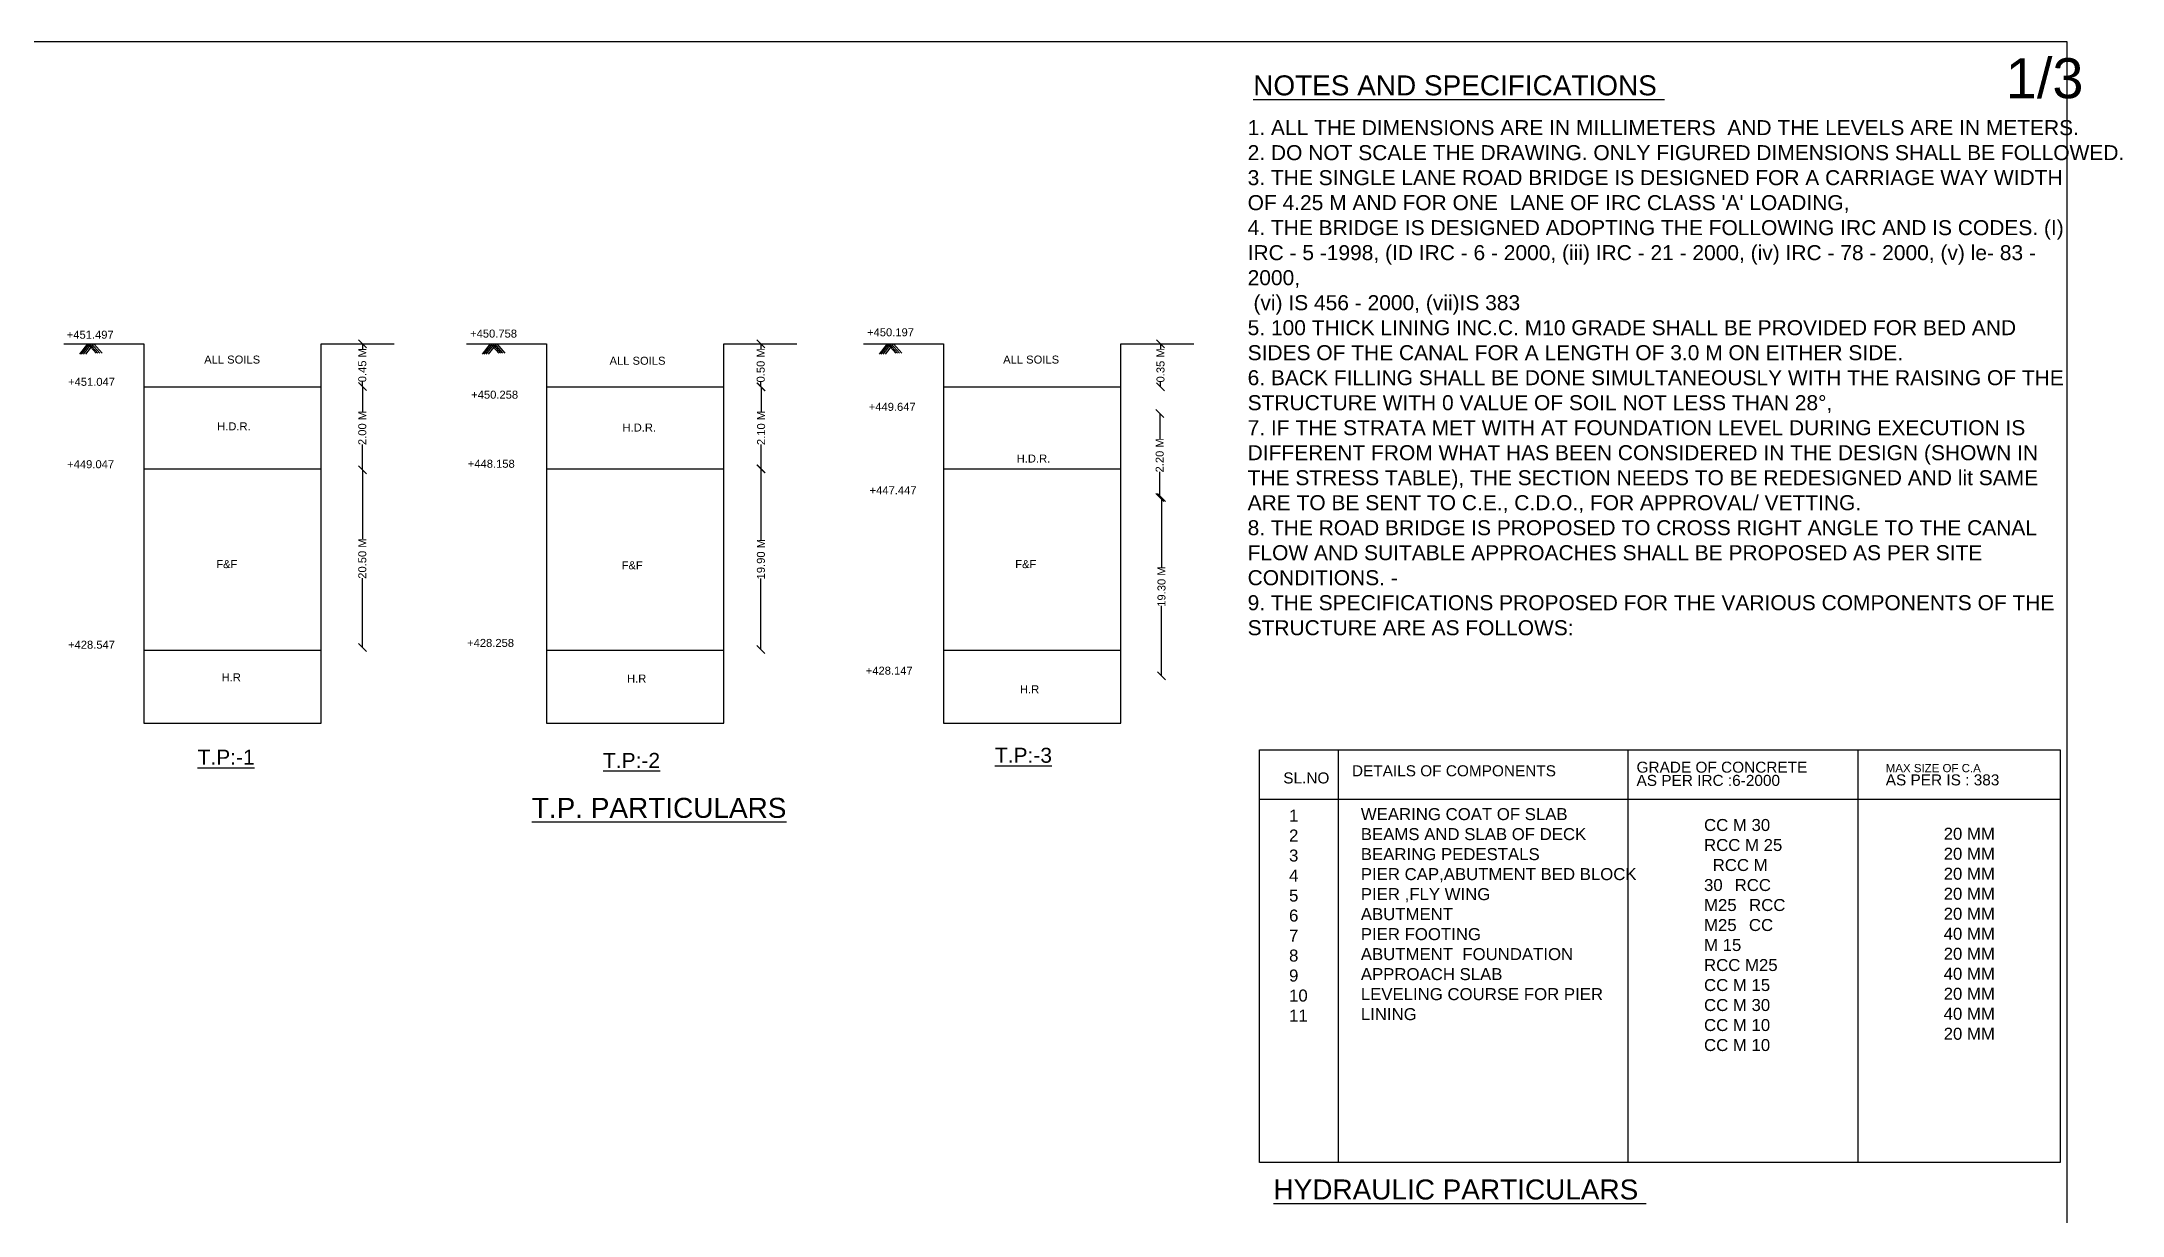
# Model space of a CAD drawing. Header units: millimetres. Extents: x -53240187 to -53218650, y 22121986 to 22135951.
# Drawn here: x -53229054 to -53218650, y 22130082 to 22135951 of the extents above; entities that cross this region are included whole.
import ezdxf

# ---------------------------------------------------------------- set-up
doc = ezdxf.new("R2010")
doc.units = ezdxf.units.MM
doc.header["$MEASUREMENT"] = 0
for name, color, linetype in [('DIMENSIONS', 7, 'Continuous'), ('DRAWING', 2, 'Continuous'), ('TEXT', 7, 'Continuous')]:
    doc.layers.add(name, color=color, linetype=linetype)
doc.styles.get("Standard").update_dxf_attribs({"font": 'arial.ttf', "height": 40})
doc.dimstyles.get("Standard").update_dxf_attribs({"dimtxt": 40, "dimasz": 40, "dimexe": 0.18, "dimexo": 0.0625, "dimgap": 0.09, "dimtad": 0, "dimdec": 0, "dimzin": 0, "dimdsep": 46, "dimtxsty": 'Standard', "dimblk": 'OBLIQUE', "dimcen": 0.09, "dimse1": 1, "dimse2": 1, "dimadec": 0, "dimazin": 0, "dimtfac": 1, "dimtdec": 0, "dimtofl": 0, "dimtmove": 0, "dimatfit": 3, "dimfxl": 1, "dimtolj": 1, "dimtzin": 0, "dimarcsym": 0})

# ---------------------------------------------------------------- blocks, each defined once
blk = doc.blocks.new('_Oblique')
at = {"color": 0, "linetype": 'ByBlock', "lineweight": -2}
blk.add_line((-0.5, -0.5), (0.5, 0.5), dxfattribs=at)
blk = doc.blocks.new('*D124')
at = {"layer": 'Defpoints', "color": 0, "transparency": 16777216}
for p in [(-53227453, 22134439), (-53227458, 22134227), (-53227450, 22134227)]:
    blk.add_point(p, dxfattribs=at)
at = {"layer": 'DIMENSIONS', "color": 0, "lineweight": -2, "transparency": 16777216}
for p, q in [((-53227450, 22134439), (-53227450, 22134415)), ((-53227450, 22134227), (-53227450, 22134251))]:
    blk.add_line(p, q, dxfattribs=at)
at = {"layer": 'DIMENSIONS', "color": 0, "lineweight": -2, "transparency": 16777216, "xscale": 40, "yscale": 40, "zscale": 40}
for p, rotation in [((-53227450, 22134439), 90), ((-53227450, 22134227), 270)]:
    blk.add_blockref('_Oblique', p, dxfattribs=dict(at, rotation=rotation))
at = {"layer": 'DIMENSIONS', "color": 0, "transparency": 16777216, "insert": (-53227450, 22134333), "char_height": 40, "attachment_point": 5, "rotation": 90}
blk.add_mtext('\\A1;0.45 M', dxfattribs=at)
blk = doc.blocks.new('*D125')
at = {"layer": 'Defpoints', "color": 0, "transparency": 16777216}
for p in [(-53227450, 22134227), (-53227455, 22133810), (-53227450, 22133810)]:
    blk.add_point(p, dxfattribs=at)
at = {"layer": 'DIMENSIONS', "color": 0, "lineweight": -2, "transparency": 16777216}
for p, q in [((-53227450, 22134227), (-53227450, 22134101)), ((-53227450, 22133810), (-53227450, 22133936))]:
    blk.add_line(p, q, dxfattribs=at)
at = {"layer": 'DIMENSIONS', "color": 0, "lineweight": -2, "transparency": 16777216, "xscale": 40, "yscale": 40, "zscale": 40}
for p, rotation in [((-53227450, 22134227), 90), ((-53227450, 22133810), 270)]:
    blk.add_blockref('_Oblique', p, dxfattribs=dict(at, rotation=rotation))
at = {"layer": 'DIMENSIONS', "color": 0, "transparency": 16777216, "insert": (-53227450, 22134019), "char_height": 40, "attachment_point": 5, "rotation": 90}
blk.add_mtext('\\A1;2.00 M', dxfattribs=at)
blk = doc.blocks.new('*D126')
at = {"layer": 'Defpoints', "color": 0, "transparency": 16777216}
for p in [(-53227450, 22133810), (-53227462, 22132922), (-53227450, 22132922)]:
    blk.add_point(p, dxfattribs=at)
at = {"layer": 'DIMENSIONS', "color": 0, "lineweight": -2, "transparency": 16777216}
for p, q in [((-53227450, 22133810), (-53227450, 22133464)), ((-53227450, 22132922), (-53227450, 22133268))]:
    blk.add_line(p, q, dxfattribs=at)
at = {"layer": 'DIMENSIONS', "color": 0, "lineweight": -2, "transparency": 16777216, "xscale": 40, "yscale": 40, "zscale": 40}
for p, rotation in [((-53227450, 22133810), 90), ((-53227450, 22132922), 270)]:
    blk.add_blockref('_Oblique', p, dxfattribs=dict(at, rotation=rotation))
at = {"layer": 'DIMENSIONS', "color": 0, "transparency": 16777216, "insert": (-53227450, 22133366), "char_height": 40, "attachment_point": 5, "rotation": 90}
blk.add_mtext('\\A1;20.50 M', dxfattribs=at)
blk = doc.blocks.new('*D127')
at = {"layer": 'Defpoints', "color": 0, "transparency": 16777216}
for p in [(-53225642, 22134439), (-53225458, 22134439), (-53225642, 22134224)]:
    blk.add_point(p, dxfattribs=at)
at = {"layer": 'DIMENSIONS', "color": 0, "lineweight": -2, "transparency": 16777216}
for p, q in [((-53225458, 22134439), (-53225458, 22134414)), ((-53225458, 22134224), (-53225458, 22134249))]:
    blk.add_line(p, q, dxfattribs=at)
at = {"layer": 'DIMENSIONS', "color": 0, "lineweight": -2, "transparency": 16777216, "xscale": 40, "yscale": 40, "zscale": 40}
for p, rotation in [((-53225458, 22134439), 90), ((-53225458, 22134224), 270)]:
    blk.add_blockref('_Oblique', p, dxfattribs=dict(at, rotation=rotation))
at = {"layer": 'DIMENSIONS', "color": 0, "transparency": 16777216, "insert": (-53225458, 22134332), "char_height": 40, "attachment_point": 5, "rotation": 90}
blk.add_mtext('\\A1;0.50 M', dxfattribs=at)
blk = doc.blocks.new('*D128')
at = {"layer": 'Defpoints', "color": 0, "transparency": 16777216}
for p in [(-53225642, 22134224), (-53225642, 22133814), (-53225456, 22133814)]:
    blk.add_point(p, dxfattribs=at)
at = {"layer": 'DIMENSIONS', "color": 0, "lineweight": -2, "transparency": 16777216}
for p, q in [((-53225456, 22134224), (-53225456, 22134102)), ((-53225456, 22133814), (-53225456, 22133937))]:
    blk.add_line(p, q, dxfattribs=at)
at = {"layer": 'DIMENSIONS', "color": 0, "lineweight": -2, "transparency": 16777216, "xscale": 40, "yscale": 40, "zscale": 40}
for p, rotation in [((-53225456, 22134224), 90), ((-53225456, 22133814), 270)]:
    blk.add_blockref('_Oblique', p, dxfattribs=dict(at, rotation=rotation))
at = {"layer": 'DIMENSIONS', "color": 0, "transparency": 16777216, "insert": (-53225456, 22134019), "char_height": 40, "attachment_point": 5, "rotation": 90}
blk.add_mtext('\\A1;2.10 M', dxfattribs=at)
blk = doc.blocks.new('*D129')
at = {"layer": 'Defpoints', "color": 0, "transparency": 16777216}
for p in [(-53225456, 22133814), (-53225459, 22132911), (-53225457, 22132911)]:
    blk.add_point(p, dxfattribs=at)
at = {"layer": 'DIMENSIONS', "color": 0, "lineweight": -2, "transparency": 16777216}
for p, q in [((-53225457, 22133814), (-53225457, 22133459)), ((-53225457, 22132911), (-53225457, 22133267))]:
    blk.add_line(p, q, dxfattribs=at)
at = {"layer": 'DIMENSIONS', "color": 0, "lineweight": -2, "transparency": 16777216, "xscale": 40, "yscale": 40, "zscale": 40}
for p, rotation in [((-53225457, 22133814), 90), ((-53225457, 22132911), 270)]:
    blk.add_blockref('_Oblique', p, dxfattribs=dict(at, rotation=rotation))
at = {"layer": 'DIMENSIONS', "color": 0, "transparency": 16777216, "insert": (-53225457, 22133363), "char_height": 40, "attachment_point": 5, "rotation": 90}
blk.add_mtext('\\A1;19.90 M', dxfattribs=at)
blk = doc.blocks.new('*D130')
at = {"layer": 'Defpoints', "color": 0, "transparency": 16777216}
for p in [(-53223657, 22134439), (-53223459, 22134439), (-53223622, 22134224)]:
    blk.add_point(p, dxfattribs=at)
at = {"layer": 'DIMENSIONS', "color": 0, "lineweight": -2, "transparency": 16777216}
for p, q in [((-53223459, 22134439), (-53223459, 22134414)), ((-53223459, 22134224), (-53223459, 22134249))]:
    blk.add_line(p, q, dxfattribs=at)
at = {"layer": 'DIMENSIONS', "color": 0, "lineweight": -2, "transparency": 16777216, "xscale": 40, "yscale": 40, "zscale": 40}
for p, rotation in [((-53223459, 22134439), 90), ((-53223459, 22134224), 270)]:
    blk.add_blockref('_Oblique', p, dxfattribs=dict(at, rotation=rotation))
at = {"layer": 'DIMENSIONS', "color": 0, "transparency": 16777216, "insert": (-53223459, 22134332), "char_height": 40, "attachment_point": 5, "rotation": 90}
blk.add_mtext('\\A1;0.35 M', dxfattribs=at)
blk = doc.blocks.new('*D131')
at = {"layer": 'Defpoints', "color": 0, "transparency": 16777216}
for p in [(-53223455, 22134092), (-53223463, 22133672), (-53223461, 22133672)]:
    blk.add_point(p, dxfattribs=at)
at = {"layer": 'DIMENSIONS', "color": 0, "lineweight": -2, "transparency": 16777216}
for p, q in [((-53223463, 22134092), (-53223463, 22133964)), ((-53223463, 22133672), (-53223463, 22133799))]:
    blk.add_line(p, q, dxfattribs=at)
at = {"layer": 'DIMENSIONS', "color": 0, "lineweight": -2, "transparency": 16777216, "xscale": 40, "yscale": 40, "zscale": 40}
for p, rotation in [((-53223463, 22134092), 90), ((-53223463, 22133672), 270)]:
    blk.add_blockref('_Oblique', p, dxfattribs=dict(at, rotation=rotation))
at = {"layer": 'DIMENSIONS', "color": 0, "transparency": 16777216, "insert": (-53223463, 22133882), "char_height": 40, "attachment_point": 5, "rotation": 90}
blk.add_mtext('\\A1;2.20 M', dxfattribs=at)
blk = doc.blocks.new('*D132')
at = {"layer": 'Defpoints', "color": 0, "transparency": 16777216}
for p in [(-53223461, 22133672), (-53223463, 22132780), (-53223454, 22132780)]:
    blk.add_point(p, dxfattribs=at)
at = {"layer": 'DIMENSIONS', "color": 0, "lineweight": -2, "transparency": 16777216}
for p, q in [((-53223454, 22133672), (-53223454, 22133322)), ((-53223454, 22132780), (-53223454, 22133130))]:
    blk.add_line(p, q, dxfattribs=at)
at = {"layer": 'DIMENSIONS', "color": 0, "lineweight": -2, "transparency": 16777216, "xscale": 40, "yscale": 40, "zscale": 40}
for p, rotation in [((-53223454, 22133672), 90), ((-53223454, 22132780), 270)]:
    blk.add_blockref('_Oblique', p, dxfattribs=dict(at, rotation=rotation))
at = {"layer": 'DIMENSIONS', "color": 0, "transparency": 16777216, "insert": (-53223454, 22133226), "char_height": 40, "attachment_point": 5, "rotation": 90}
blk.add_mtext('\\A1;19.30 M', dxfattribs=at)

msp = doc.modelspace()

# ---------------------------------------------------------------- linework, layer by layer
at = {"layer": 'DRAWING', "color": 0}
for points in [[(-53228943, 22134439), (-53228542.6, 22134439), (-53228542.6, 22132543.1), (-53227655.8, 22132543.1), (-53227655.8, 22134439), (-53227290.3, 22134439)], [(-53228862.4, 22134388.3), (-53228822, 22134439), (-53228780.7, 22134392.3)], [(-53228853.9, 22134388.3), (-53228813.6, 22134439), (-53228772.2, 22134392.3)], [(-53228844, 22134388.3), (-53228803.6, 22134439), (-53228762.3, 22134392.3)], [(-53228832.3, 22134388.3), (-53228791.9, 22134439), (-53228750.6, 22134392.3)], [(-53226929.3, 22134439), (-53226528.9, 22134439), (-53226528.9, 22132543.1), (-53225642.1, 22132543.1), (-53225642.1, 22134439), (-53225276.7, 22134439)], [(-53226848.7, 22134388.3), (-53226808.4, 22134439), (-53226767, 22134392.3)], [(-53226840.3, 22134388.3), (-53226799.9, 22134439), (-53226758.6, 22134392.3)], [(-53226830.3, 22134388.3), (-53226789.9, 22134439), (-53226748.6, 22134392.3)], [(-53226818.6, 22134388.3), (-53226778.3, 22134439), (-53226736.9, 22134392.3)], [(-53224944.6, 22134439), (-53224544.2, 22134439), (-53224544.2, 22132543.1), (-53223657.4, 22132543.1), (-53223657.4, 22134439), (-53223291.9, 22134439)], [(-53224864, 22134388.3), (-53224823.6, 22134439), (-53224782.3, 22134392.3)], [(-53224855.5, 22134388.3), (-53224815.2, 22134439), (-53224773.8, 22134392.3)], [(-53224845.6, 22134388.3), (-53224805.2, 22134439), (-53224763.9, 22134392.3)], [(-53224833.9, 22134388.3), (-53224793.5, 22134439), (-53224752.2, 22134392.3)], [(-53228542.6, 22134224.4), (-53227655.8, 22134224.4)], [(-53226528.9, 22134224.4), (-53225642.1, 22134224.4)], [(-53224544.2, 22134224.4), (-53223657.4, 22134224.4)], [(-53228542.6, 22133814.1), (-53227655.8, 22133814.1)], [(-53226528.9, 22133814.1), (-53225642.1, 22133814.1)], [(-53224544.2, 22133814.1), (-53223657.4, 22133814.1)], [(-53228542.6, 22132908.5), (-53227655.8, 22132908.5)], [(-53226528.9, 22132908.5), (-53225642.1, 22132908.5)], [(-53224544.2, 22132908.5), (-53223657.4, 22132908.5)]]:
    msp.add_lwpolyline(points, dxfattribs=at)
at = {"layer": 'TEXT', "color": 0}
for points in [[(-53218928.2, 22121986.3), (-53240187.1, 22121986.3), (-53240187.1, 22135951.1), (-53218928.2, 22135951.1)], [(-53218961.4, 22130346.8), (-53222963.4, 22130346.8), (-53222963.4, 22132409.6), (-53218961.4, 22132409.6)]]:
    msp.add_lwpolyline(points, close=True, dxfattribs=at)
for points in [[(-53222570.8, 22132409.6), (-53222570.8, 22130346.8)], [(-53221122, 22132409.6), (-53221122, 22130346.8)], [(-53219972.1, 22132409.6), (-53219972.1, 22130346.8)], [(-53222963.4, 22132163.5), (-53218961.4, 22132163.5)]]:
    msp.add_lwpolyline(points, dxfattribs=at)

# ---------------------------------------------------------------- texts
for s, height, p in [('1/3', 200, (-53219232.8, 22135668)), ('%%UNOTES AND SPECIFICATIONS ', 100, (-53222995.6, 22135682.2)), ('+450.758', 40, (-53226911.2, 22134471)), ('+450.197', 40, (-53224926.4, 22134477.5)), ('+451.497', 40, (-53228927.9, 22134465.4)), ('ALL SOILS', 40, (-53228240.7, 22134341.1)), ('ALL SOILS', 40, (-53226213.8, 22134335.2)), ('ALL SOILS', 40, (-53224245.8, 22134341.1)), ('+451.047', 40, (-53228921.4, 22134229.8)), ('+450.258', 40, (-53226905.8, 22134165.5)), ('+449.647', 40, (-53224917.9, 22134104.8)), ('H.D.R.', 40, (-53228175.9, 22134007.2)), ('H.D.R.', 40, (-53226149, 22134001.3)), ('H.D.R.', 40, (-53224178.2, 22133846.2)), ('+449.047', 40, (-53228925.8, 22133817.8)), ('+448.158', 40, (-53226922.6, 22133820.1)), ('+447.447', 40, (-53224913.7, 22133687.4)), ('F&F', 40, (-53228180.4, 22133318.3)), ('F&F', 40, (-53226153.5, 22133312.4)), ('F&F', 40, (-53224185.5, 22133318.3)), ('+428.547', 40, (-53228921.5, 22132915.2)), ('+428.258', 40, (-53226926.1, 22132924.2)), ('H.R', 40, (-53228153.4, 22132752.1)), ('H.R', 40, (-53226126.5, 22132746.2)), ('+428.147', 40, (-53224932.9, 22132785.5)), ('H.R', 40, (-53224161.7, 22132692.1)), ('%%UT.P:-1', 75, (-53228273.6, 22132335.4)), ('%%UT.P:-2', 75, (-53226246.6, 22132319.2)), ('%%UT.P:-3', 75, (-53224287, 22132344.9)), ('DETAILS OF COMPONENTS ', 55, (-53222502, 22132277.3)), ('GRADE OF CONCRETE ', 55, (-53221079, 22132295.3)), ('MAX SIZE OF C.A ', 41.097, (-53219832.9, 22132297.8)), ('SL.NO', 55, (-53222845.4, 22132241.5)), ('AS PER IRC :6-2000', 55, (-53221079, 22132229.3)), ('AS PER IS : 383', 55, (-53219832.9, 22132231.8)), ('%%UT.P. PARTICULARS', 100, (-53226602.6, 22132069.4)), ('%%UHYDRAULIC PARTICULARS ', 100, (-53222894.3, 22130161.1))]:
    msp.add_text(s, height=height, dxfattribs=at).set_placement(p)
at = {"layer": 'TEXT', "color": 0, "attachment_point": 1}
for s, insert, char_height, width in [("1. ALL THE DIMENSIONS ARE IN MILLIMETERS  AND THE LEVELS ARE IN METERS. \\P2. DO NOT SCALE THE DRAWING. ONLY FIGURED DIMENSIONS SHALL BE FOLLOWED. \\P3. THE SINGLE LANE ROAD BRIDGE IS DESIGNED FOR A CARRIAGE WAY WIDTH OF 4.25 M AND FOR ONE  LANE OF IRC CLASS 'A' LOADING, \\P4. THE BRIDGE IS DESIGNED ADOPTING THE FOLLOWING IRC AND IS CODES. (I) IRC - 5 -1998, (ID IRC - 6 - 2000, (iii) IRC - 21 - 2000, (iv) IRC - 78 - 2000, (v) le- 83 - 2000,\\P (vi) IS 456 - 2000, (vii)IS 383 \\P5. 100 THICK LINING INC.C. M10 GRADE SHALL BE PROVIDED FOR BED AND SIDES OF THE CANAL FOR A LENGTH OF 3.0 M ON EITHER SIDE. \\P6. BACK FILLING SHALL BE DONE SIMULTANEOUSLY WITH THE RAISING OF THE STRUCTURE WITH 0 VALUE OF SOIL NOT LESS THAN 28°, \\P7. IF THE STRATA MET WITH AT FOUNDATION LEVEL DURING EXECUTION IS DIFFERENT FROM WHAT HAS BEEN CONSIDERED IN THE DESIGN (SHOWN IN THE STRESS TABLE), THE SECTION NEEDS TO BE REDESIGNED AND lit SAME ARE TO BE SENT TO C.E., C.D.O., FOR APPROVAL/ VETTING. \\P8. THE ROAD BRIDGE IS PROPOSED TO CROSS RIGHT ANGLE TO THE CANAL FLOW AND SUITABLE APPROACHES SHALL BE PROPOSED AS PER SITE CONDITIONS. -\\P9. THE SPECIFICATIONS PROPOSED FOR THE VARIOUS COMPONENTS OF THE STRUCTURE ARE AS FOLLOWS: ", (-53223023.5, 22135558.3), 75, 4135.738), ('WEARING COAT OF SLAB  \\PBEAMS AND SLAB OF DECK  {\\H1.8666x; }BEARING PEDESTALS  {\\H1.577x; }\\PPIER CAP,ABUTMENT BED BLOCK  {\\H1.6736x; }PIER ,FLY WING {\\H1.6414x; }\\PABUTMENT {\\H1.6345x; }\\PPIER FOOTING  {\\H1.6396x; }\\PABUTMENT  FOUNDATION  {\\H1.6534x; }\\PAPPROACH SLAB  {\\H1.6488x; }\\PLEVELING COURSE FOR PIER  {\\H1.6503x; }\\PLINING {\\H1.6491x; }', (-53222457.5, 22132118.2), 60, 1517.026), ('1 \\P2 {\\H1.841x; }\\P3 {\\H1.5607x; }\\P4 {\\H1.65x; }\\P5 {\\H1.6167x; }\\P6 {\\H1.6319x; }\\P7 {\\H1.6263x; }\\P8 {\\H1.6287x; }\\P9 {\\H1.6315x; }10 {\\H1.6305x; }11{\\H1.6308x; }', (-53222816.4, 22132111.1), 60, 126.534), ('CC M 30 RCC M 25 {\\H1.8653x; }RCC M 30 {\\H1.5769x; }RCC M25 {\\H1.673x; }RCC M25 {\\H1.641x; }CC M 15 {\\H1.6517x; }RCC M25 {\\H1.6481x; }CC M 15 {\\H1.6493x; }CC M 30 {\\H1.6489x; }CC M 10 {\\H1.649x; }CC M 10{\\H1.649x; }', (-53220741.6, 22132063.7), 60, 406.709), ('20 MM 20 MM {\\H1.841x; }20 MM {\\H1.5607x; }20 MM {\\H1.6541x; }20 MM {\\H1.623x; }40 MM {\\H1.6334x; }20 MM {\\H1.6299x; }40 MM {\\H1.631x; }20 MM {\\H1.6307x; }40 MM {\\H1.6308x; }20 MM{\\H1.6307x; }', (-53219543.4, 22132020), 60, 299.965)]:
    msp.add_mtext(s, dxfattribs=dict(at, insert=insert, char_height=char_height, width=width))

# ---------------------------------------------------------------- dimensions: what is measured, and where the dimension line sits
at = {"layer": 'DIMENSIONS', "color": 0}
for base, p1, p2, text, picture, middle in [((-53227450.2, 22134227.2), (-53227453, 22134439), (-53227457.6, 22134227.2), '0.45 M', '*D124', (-53227450.2, 22134333.1)), ((-53225458.1, 22134439), (-53225642.1, 22134224.4), (-53225642.1, 22134439), '0.50 M', '*D127', (-53225458.1, 22134331.7)), ((-53223459.4, 22134439), (-53223621.9, 22134224.4), (-53223657.4, 22134439), '0.35 M', '*D130', (-53223459.4, 22134331.7)), ((-53227450.2, 22133809.9), (-53227450.2, 22134227.2), (-53227454.7, 22133809.9), '2.00 M', '*D125', (-53227450.2, 22134018.5)), ((-53225456, 22133814.1), (-53225642.1, 22134224.4), (-53225642.1, 22133814.1), '2.10 M', '*D128', (-53225456, 22134019.2)), ((-53223462.6, 22133672.1), (-53223454.9, 22134091.6), (-53223460.6, 22133672.1), '2.20 M', '*D131', (-53223462.6, 22133881.8)), ((-53227450.2, 22132921.9), (-53227450.2, 22133809.9), (-53227462.4, 22132921.9), '20.50 M', '*D126', (-53227450.2, 22133365.9)), ((-53225457.4, 22132911.3), (-53225456, 22133814.1), (-53225458.6, 22132911.3), '19.90 M', '*D129', (-53225457.4, 22133362.7)), ((-53223453.8, 22132780.2), (-53223460.6, 22133672.1), (-53223462.6, 22132780.2), '19.30 M', '*D132', (-53223453.8, 22133226.2))]:
    dim = msp.add_linear_dim(base=base, p1=p1, p2=p2, angle=90, text=text, dimstyle='Standard', dxfattribs=at)
    dim.commit()
    dim.dimension.update_dxf_attribs({"geometry": picture, "text_midpoint": middle})

doc.saveas('drawing.dxf')
